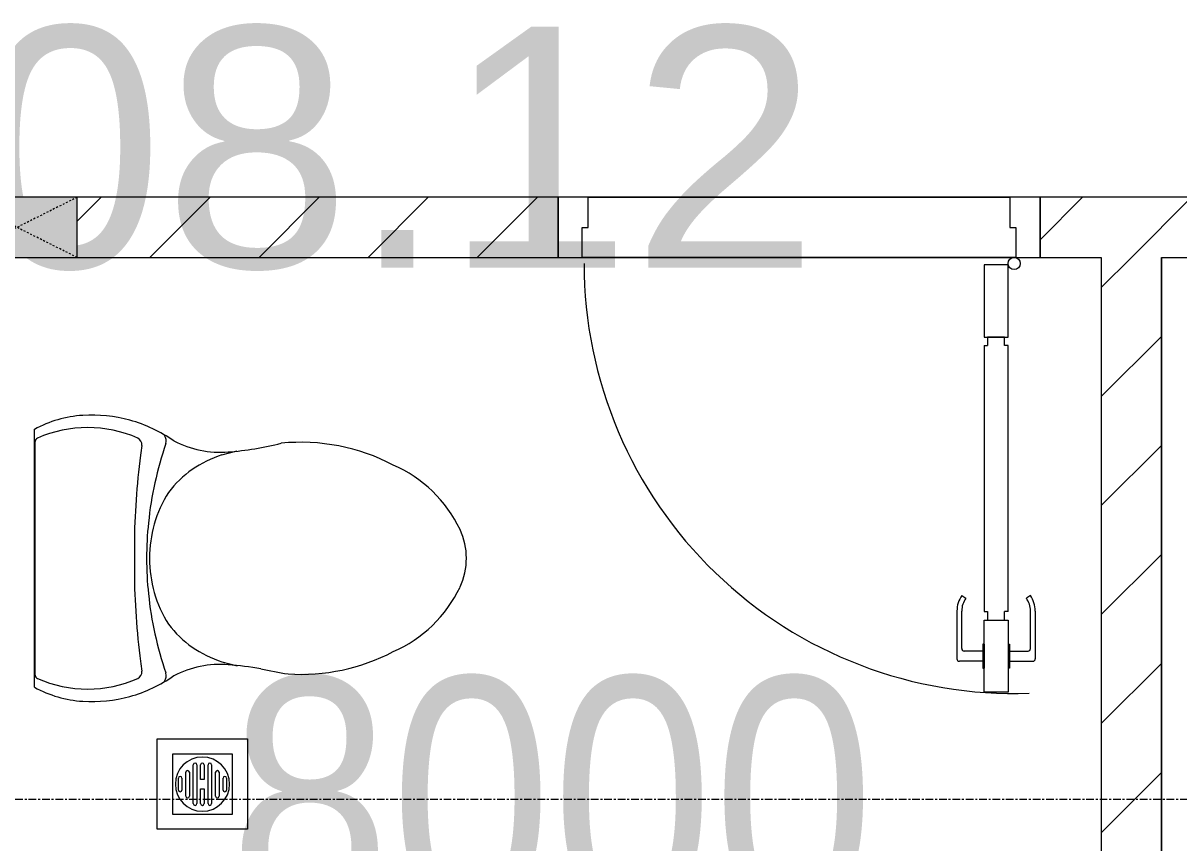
# Model space of a CAD drawing. Header units: millimetres. Extents: x 1591 to 239055, y -15958 to 83255.
# Drawn here: x 199042 to 200961, y 39165 to 40526 of the extents above; entities that cross this region are included whole.
import ezdxf

# ---------------------------------------------------------------- set-up
doc = ezdxf.new("R2010")
doc.units = ezdxf.units.MM
doc.linetypes.add('Dash', pattern=[6, 3, -3])
doc.linetypes.add('Grid Line', pattern=[22.225, 12.7, -3.175, 3.175, -3.175])
for name, color, linetype, lineweight in [('0-1', 250, 'Continuous', 5), ('A-ANNO-DIMS', 211, 'Continuous', 9), ('A-ANNO-DIMS-160', 211, 'Continuous', 9), ('A-AREA-IDEN', 2, 'Continuous', 9), ('A-DETL-GENF-1', 9, 'Continuous', 9), ('A-DOOR-1', 254, 'Continuous', 9), ('A-DOOR-2', 9, 'Continuous', 9), ('A-FLOR-2', 9, 'Continuous', 9), ('A-WALL-1', 253, 'Continuous', 18), ('A-WALL-2', 9, 'Continuous', 9), ('A-WALL-PATT-1', 10, 'Continuous', 9), ('M-EQPM-1', 254, 'Continuous', 9), ('P-SANR-FIXT-1', 254, 'Continuous', 9), ('S-COLS', 52, 'Continuous', 9), ('S-COLS-3', 254, 'Continuous', 9), ('S-COLS-4', 253, 'Continuous', 18), ('S-COLS-HDLN-1', 9, 'Dash', 9), ('S-GRID-1', 1, 'Grid Line', 9)]:
    doc.layers.add(name, color=color, linetype=linetype, lineweight=lineweight)
doc.styles.add('Arial_13', font='arial_0.ttf', dxfattribs={"height": 400})
doc.styles.add('UTM Avo', font='UTM Avo.ttf', dxfattribs={"width": 0.9, "height": 400})
doc.dimstyles.new('1_Dim_chi_tiet_2_5', dxfattribs={"dimscale": 304.8, "dimtxt": 399.720379, "dimasz": 0.629921, "dimexe": 0.524934, "dimexo": 0.0625, "dimgap": 0.052493, "dimtad": 1, "dimdec": 0, "dimrnd": 5, "dimzin": 0, "dimdsep": 46, "dimtxsty": 'UTM Avo', "dimblk1": 'OBLIQUE', "dimblk2": 'OBLIQUE', "dimsah": 1, "dimcen": 0.09, "dimdle": 0.524934, "dimazin": 0, "dimtfac": 1, "dimtdec": 4, "dimtix": 1, "dimtmove": 0, "dimatfit": 3, "dimfxl": 1.049869, "dimfxlon": 1, "dimtvp": 1, "dimtolj": 1, "dimtzin": 0, "dimarcsym": 2})
pattern_1 = [(45, (0, 0), (-90.50967, 90.50967), [])]

# ---------------------------------------------------------------- blocks, each defined once
blk = doc.blocks.new('DOOR_CW_01 CANH MO-PANEL KINH - DIG_02-800x2200-CỬA NHÔM KÍNH-V22-TKCS_MB TẦNG 6-8')
at = {"layer": 'A-DETL-GENF-1'}
for p, q in [((-347, 772), (-307, 772)), ((-347, 652), (-347, 772)), ((-307, 772), (-307, 652)), ((-349, 731.8), (-347, 731.8)), ((-349, 692.2), (-349, 731.8)), ((-347, 692.2), (-347, 731.8)), ((-307, 692.2), (-307, 731.8)), ((-305, 731.8), (-307, 731.8)), ((-305, 692.2), (-305, 731.8)), ((-392, 637), (-392, 716.5)), ((-349, 720.5), (-388, 720.5)), ((-305, 720.5), (-266, 720.5)), ((-262, 637), (-262, 716.5)), ((-384, 699.5), (-384, 637)), ((-349, 703.5), (-380, 703.5)), ((-347, 692.2), (-349, 692.2)), ((-307, 692.2), (-305, 692.2)), ((-305, 703.5), (-274, 703.5)), ((-270, 699.5), (-270, 637)), ((-307, 652), (-347, 652)), ((-347, 638), (-341, 638)), ((-347, 638), (-347, 196)), ((-313, 652), (-341, 652)), ((-341, 652), (-341, 638)), ((-313, 638), (-313, 652)), ((-307, 638), (-313, 638)), ((-307, 196), (-307, 638)), ((-383.9, 611.2), (-377.3, 615.8)), ((-270.1, 611.2), (-276.7, 615.8)), ((-347, 196), (-341, 196)), ((-341, 196), (-341, 182)), ((-307, 196), (-313, 196)), ((-313, 182), (-313, 196)), ((-307, 182), (-347, 182)), ((-347, 182), (-347, 62)), ((-341, 182), (-313, 182)), ((-307, 62), (-307, 182)), ((-347, 62), (-307, 62))]:
    blk.add_line(p, q, dxfattribs=at)
blk.add_circle((-357, 60), 10, dxfattribs=at)
for centre, radius, start, end in [((-357, 60), 714, 360, 92), ((-388, 716.5), 4, 90, 180), ((-266, 716.5), 4, 0, 90), ((-380, 699.5), 4, 90, 180), ((-274, 699.5), 4, 0, 90), ((-347, 637), 45, 180, 215), ((-347, 637), 37, 180, 215), ((-307, 637), 37, 325, 0), ((-307, 637), 45, 325, 0)]:
    blk.add_arc(centre, radius, start, end, dxfattribs=at)
at = {"layer": 'A-DOOR-2'}
for p, q in [((-360, 50), (-400, 50)), ((-400, 50), (-400, -50)), ((-360, 0), (-360, 50)), ((-357, 50), (-332, 50)), ((400, 50), (360, 50)), ((360, 50), (360, 0)), ((400, -50), (400, 50)), ((-350, 0), (-360, 0)), ((-350, -50), (-350, 0)), ((360, 0), (350, 0)), ((350, 0), (350, -50)), ((-400, -50), (-350, -50)), ((350, -50), (400, -50))]:
    blk.add_line(p, q, dxfattribs=at)
blk = doc.blocks.new('TOILET - TOILET-400871-TKCS_MB TẦNG 6-8')
at = {"layer": 'P-SANR-FIXT-1'}
for p, q in [((-171.7, 330.3), (-178.6, 355.5)), ((171.7, 330.3), (178.6, 355.5)), ((194, 19.9), (-194, 19.9)), ((214.2, 19), (-214.2, 19))]:
    blk.add_line(p, q, dxfattribs=at)
for centre, radius, start, end in [((0, 624.4), 111.7, 64.7718, 115.2282), ((45.1, 528.6), 217.6, 115.2282, 156.7784), ((-45.1, 528.6), 217.6, 23.2216, 64.7718), ((137.1, 461.2), 329.8, 152.3122, 185.6513), ((-137.1, 461.2), 329.8, 356.3165, 27.6878), ((-719.2, 297.5), 544.3, 4.5441, 13.9464), ((-1948.3, 805.1), 2171.2, 349.1051, 350.319), ((719.2, 297.5), 544.3, 169.7121, 175.4559), ((-343.5, 327.4), 167.3, 332.62, 4.5441), ((-0.4, 384), 179.5, 197.4036, 232.5964), ((0.4, 384), 179.5, 307.4036, 342.5964), ((343.5, 327.4), 167.3, 175.4559, 207.38), ((-4, 115.7), 233.6, 144.7853, 164.7039), ((4, 115.7), 233.6, 15.2961, 35.2147), ((-195, 224.1), 13.8, 71.0073, 129.3276), ((0.6, 792.1), 586.9, 251.0073, 264.1678), ((0, 416), 206.1, 237.9268, 270), ((0, 416), 206.1, 270, 302.0732), ((-0.6, 792.1), 586.9, 275.8322, 288.9927), ((195, 224.1), 13.8, 50.6724, 108.9927), ((-189.1, 185.5), 11.7, 82.4212, 154.5895), ((178.9, 2951.3), 2778.4, 262.4212, 262.7649), ((-14.3, 1400.4), 1215.6, 262.593, 269.6026), ((0, 786.7), 581.5, 264.1678, 275.8322), ((14.3, 1400.4), 1215.6, 270.3974, 277.407), ((-178.9, 2951.3), 2778.4, 277.2351, 277.5788), ((189.1, 185.5), 11.7, 25.4105, 97.5788), ((1.9, 114.1), 239.7, 164.7039, 183.5487), ((-9.8, 107.2), 207.3, 156.2862, 203.7138), ((0, 3462.8), 3278, 269.6026, 270.3974), ((9.8, 107.2), 207.3, 336.2862, 23.7138), ((-1.9, 114.1), 239.7, 356.4513, 15.2961), ((-46.1, 111.1), 191.6, 183.5487, 208.7191), ((46.1, 111.1), 191.6, 331.2809, 356.4513), ((-193.7, 26.4), 6.48, 203.7138, 267.6832), ((193.7, 26.4), 6.48, 272.3168, 336.2862)]:
    blk.add_arc(centre, radius, start, end, dxfattribs=at)
blk = doc.blocks.new('THU NUOC - THU NUOC-455054-TKCS_MB TẦNG 6-8')
at = {"layer": 'M-EQPM-1'}
for p, q in [((-66.3, -70.6), (-66.3, 79.4)), ((-66.3, 79.4), (83.7, 79.4)), ((83.7, 79.4), (83.7, -70.6)), ((58.7, 54.4), (-41.3, 54.4)), ((-41.3, 54.4), (-41.3, -45.6)), ((-1.1, 44.5), (18.5, 44.5)), ((18.5, 38.5), (-1.1, 38.5)), ((58.7, -45.6), (58.7, 54.4)), ((-23.3, 19.6), (40.9, 19.6)), ((-11, 32.1), (28.5, 32.1)), ((28.5, 26.1), (-11, 26.1)), ((40.9, 13.6), (-23.3, 13.6)), ((-23.3, 7.2), (0.7, 7.2)), ((0.7, 1.2), (-23.3, 1.2)), ((0.7, 7.2), (0.7, 1.2)), ((16.7, 1.2), (16.7, 7.2)), ((16.7, 7.2), (40.9, 7.2)), ((40.9, 1.2), (16.7, 1.2)), ((-23.3, -4.8), (40.9, -4.8)), ((40.9, -10.8), (-23.3, -10.8)), ((-11, -17.3), (28.5, -17.3)), ((28.5, -23.3), (-11, -23.3)), ((-1.1, -29.6), (18.5, -29.6)), ((18.5, -35.6), (-1.1, -35.6)), ((-41.3, -45.6), (58.7, -45.6)), ((83.7, -70.6), (-66.3, -70.6))]:
    blk.add_line(p, q, dxfattribs=at)
for centre, radius, start, end in [((8.7, 4.4), 45, 0, 180), ((8.7, 4.4), 45, 360, 180), ((-1.1, 41.5), 3, 90, 270), ((18.5, 41.5), 3, 270, 90), ((-23.3, 16.6), 3, 90, 270), ((-11, 29.1), 3, 90, 270), ((28.5, 29.1), 3, 270, 90), ((40.9, 16.6), 3, 270, 90), ((8.7, 4.4), 45, 180, 0), ((8.7, 4.4), 45, 180, 360), ((-23.3, 4.2), 3, 90, 270), ((40.9, 4.2), 3, 270, 90), ((-23.3, -7.8), 3, 90, 270), ((-11, -20.3), 3, 90, 270), ((28.5, -20.3), 3, 270, 90), ((40.9, -7.8), 3, 270, 90), ((-1.1, -32.6), 3, 90, 270), ((18.5, -32.6), 3, 270, 90)]:
    blk.add_arc(centre, radius, start, end, dxfattribs=at)
blk = doc.blocks.new('G1_SOF - BO TRU - 100x200-745959-TKCS_MB TẦNG 6-8')
at = {"layer": 'S-COLS'}
blk.add_hatch(color=256, dxfattribs=at).paths.add_polyline_path([(-50, 100), (-50, -100), (50, -100), (50, 100)])
at = {"layer": 'S-COLS-4'}
for p, q in [((50, 100), (-50, 100)), ((-50, 100), (-50, -100)), ((50, -100), (50, 100)), ((-50, -100), (50, -100))]:
    blk.add_line(p, q, dxfattribs=at)
at = {"layer": 'S-COLS-HDLN-1'}
for p, q in [((50, 100), (-50, -100)), ((-50, 100), (50, -100))]:
    blk.add_line(p, q, dxfattribs=at)
blk = doc.blocks.new('NCV_TKTC_TANG 6 - 8_rvt-2-TKCS_MB TẦNG 6-8')
at = {"layer": 'A-WALL-PATT-1'}
h = blk.add_hatch(dxfattribs=at)
h.set_pattern_fill('FP_1', color=256, style=0, pattern_type=2)
h.set_pattern_definition(pattern_1)
h.paths.add_polyline_path([(108052.4, 40136.9), (108052.4, 40236.9), (107850.4, 40236.9), (107850.4, 40136.9)])
h.paths.add_polyline_path([(106950.4, 40136.9), (106950.4, 40236.9), (106552.4, 40236.9), (106552.4, 40136.9)])
h.paths.add_polyline_path([(106352.4, 40136.9), (106352.4, 40236.9), (106050.4, 40236.9), (106050.4, 40136.9), (106086.5, 40136.9)])
h.paths.add_polyline_path([(105150.4, 40136.9), (105150.4, 40236.9), (104850.8, 40236.9), (104850.8, 40136.9), (105052.4, 40136.9)])
h.paths.add_polyline_path([(104050.8, 40136.9), (104050.8, 40236.9), (103252.4, 40236.9), (103252.4, 40136.9), (103668.5, 40136.9)])
h = blk.add_hatch(dxfattribs=at)
h.set_pattern_fill('FP_1', color=256, style=0, pattern_type=2)
h.set_pattern_definition(pattern_1)
h.paths.add_polyline_path([(105052.4, 38186.9), (105052.4, 40136.9), (104952.4, 40136.9), (104952.4, 38186.9)])
at = {"layer": 'A-FLOR-2'}
for p, q in [((104100.8, 40236.9), (104800.8, 40236.9)), ((104800.8, 40236.9), (104100.8, 40236.9)), ((104090.8, 40136.9), (104810.8, 40136.9)), ((105052.6, 40136.9), (105052.6, 38188.1))]:
    blk.add_line(p, q, dxfattribs=at)
at = {"layer": 'A-WALL-1'}
for p, q in [((104050.8, 40236.9), (103252.4, 40236.9)), ((104050.8, 40136.9), (104050.8, 40236.9)), ((105150.4, 40236.9), (104850.8, 40236.9)), ((104850.8, 40236.9), (104850.8, 40136.9)), ((103252.4, 40136.9), (104050.8, 40136.9)), ((104850.8, 40136.9), (104952.4, 40136.9)), ((104952.4, 40136.9), (104952.4, 38186.9)), ((105052.4, 40136.9), (105150.4, 40136.9)), ((105052.4, 38186.9), (105052.4, 40136.9))]:
    blk.add_line(p, q, dxfattribs=at)
at = {"layer": 'A-WALL-2'}
for p, q in [((104100.8, 40236.9), (104800.8, 40236.9)), ((104810.8, 40136.9), (104090.8, 40136.9))]:
    blk.add_line(p, q, dxfattribs=at)
at = {"layer": 'A-DOOR-1', "rotation": 180}
blk.add_blockref('DOOR_CW_01 CANH MO-PANEL KINH - DIG_02-800x2200-CỬA NHÔM KÍNH-V22-TKCS_MB TẦNG 6-8', (104450.8, 40186.9), dxfattribs=at)
at = {"layer": 'M-EQPM-1', "rotation": 269.9999999999992}
blk.add_blockref('THU NUOC - THU NUOC-455054-TKCS_MB TẦNG 6-8', (103455.9, 39271.1), dxfattribs=at)
at = {"layer": 'P-SANR-FIXT-1', "rotation": 270.0000000000002}
blk.add_blockref('TOILET - TOILET-400871-TKCS_MB TẦNG 6-8', (103162.4, 39637.4), dxfattribs=at)
at = {"layer": 'S-COLS-3', "rotation": 269.9999999999993}
blk.add_blockref('G1_SOF - BO TRU - 100x200-745959-TKCS_MB TẦNG 6-8', (103152.4, 40186.9), dxfattribs=at)
blk = doc.blocks.new('DIMBLOCK110-TKCS_MB TẦNG 6-8')
at = {"layer": 'A-ANNO-DIMS-160'}
for p, q in [((195932.3, 39240.8), (195932.3, 38760.8)), ((195932.3, 38920.8), (195932.3, 39240.8)), ((203932.3, 39240.8), (203932.3, 38760.8)), ((203932.3, 38920.8), (203932.3, 39240.8)), ((195772.3, 38920.8), (204092.3, 38920.8))]:
    blk.add_line(p, q, dxfattribs=at)
at = {"layer": 'A-ANNO-DIMS-160', "lineweight": 25}
for p, q in [((195932.3, 38920.8), (196028.3, 39016.8)), ((203932.3, 38920.8), (204028.3, 39016.8)), ((195932.3, 38920.8), (195836.3, 38824.8)), ((203932.3, 38920.8), (203836.3, 38824.8))]:
    blk.add_line(p, q, dxfattribs=at)
at = {"layer": 'A-ANNO-DIMS-160', "color": 0, "insert": (199384.5, 39440.4), "char_height": 400, "width": 1314.636, "attachment_point": 1, "line_spacing_factor": 1.110334, "style": 'UTM Avo'}
blk.add_mtext('8000', dxfattribs=at)
blk = doc.blocks.new('_Oblique')
at = {"color": 0, "linetype": 'ByBlock', "lineweight": -2}
blk.add_line((-0.5, -0.5), (0.5, 0.5), dxfattribs=at)

msp = doc.modelspace()

# ---------------------------------------------------------------- linework, layer by layer
at = {"layer": 'S-GRID-1'}
msp.add_line((223800.6, 39236.9), (130306.5, 39236.9), dxfattribs=at)

# ---------------------------------------------------------------- block references
at = {"layer": '0-1'}
msp.add_blockref('NCV_TKTC_TANG 6 - 8_rvt-2-TKCS_MB TẦNG 6-8', (95879.7, 0), dxfattribs=at)

# ---------------------------------------------------------------- texts
at = {"layer": 'A-AREA-IDEN', "insert": (199244.3, 40114.5), "char_height": 400, "width": 2233.6, "attachment_point": 8, "line_spacing_factor": 0.936439, "style": 'Arial_13'}
msp.add_mtext('\\pt8,16,24,32,40,48,56,64,72,80,88,96,104,112,120,128,136,144,152,160,168,176,184,192,200,208,216,224,232,240,248,256;A2.08.12', dxfattribs=at)

# ---------------------------------------------------------------- dimensions: what is measured, and where the dimension line sits
at = {"layer": 'A-ANNO-DIMS'}
dim = msp.add_linear_dim(base=(203932.3, 38920.8), p1=(195932.3, 39240.8), p2=(203932.3, 39240.8), dimstyle='1_Dim_chi_tiet_2_5', override={"dimpost": '<>', "dimfxl": 8000}, dxfattribs=at)
dim.commit()
dim.dimension.update_dxf_attribs({"geometry": 'DIMBLOCK110-TKCS_MB TẦNG 6-8', "text_midpoint": (199932.3, 39143.8)})

doc.saveas('drawing.dxf')
